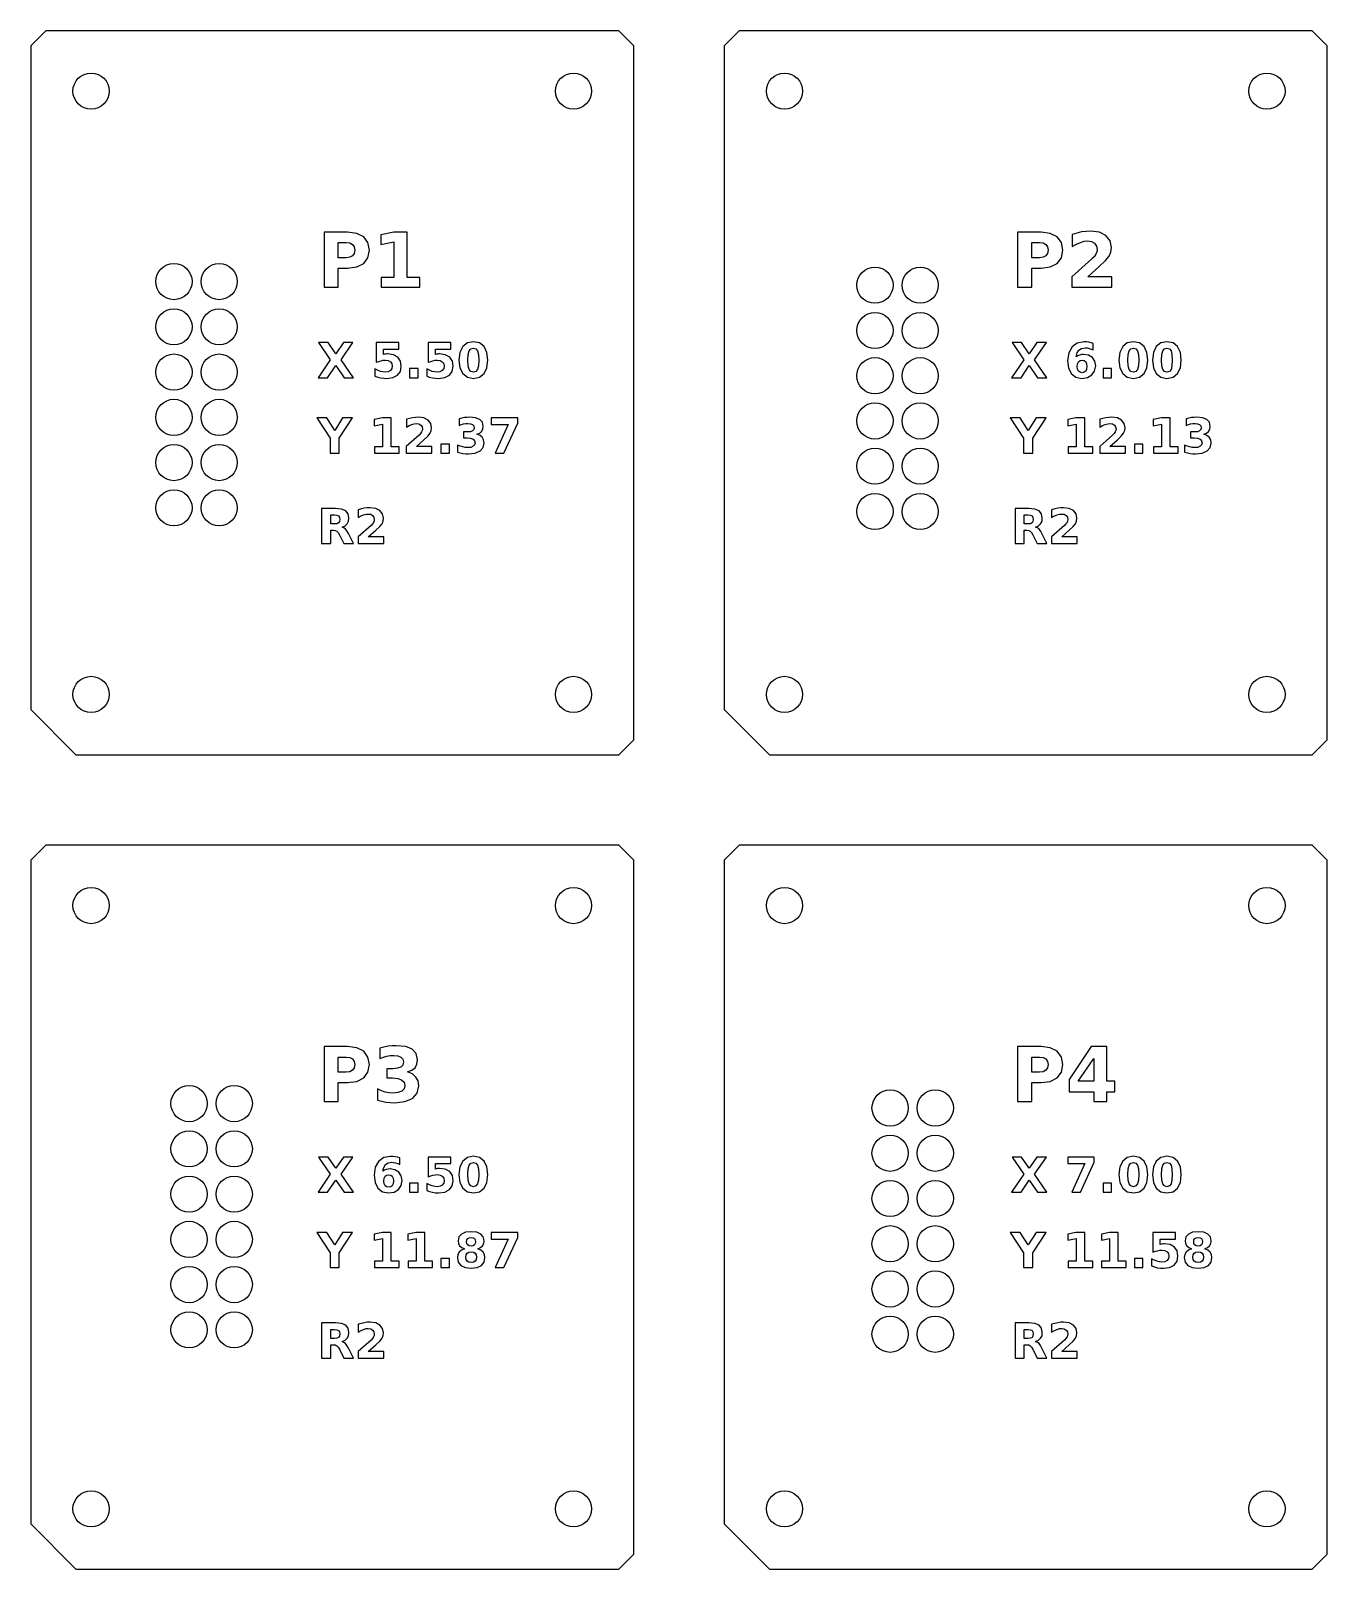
# Model space of a CAD drawing. Header units: millimetres. Extents: x -4 to 82, y -4 to 98.
import ezdxf

# ---------------------------------------------------------------- set-up
doc = ezdxf.new("R2010")
doc.units = ezdxf.units.MM
for name, color, linetype in [('CONTACT_HOLES', 3, 'Continuous'), ('MOUNT_HOLES', 1, 'Continuous'), ('OUTLINE', 7, 'Continuous'), ('RAISED_LABELS', 5, 'Continuous')]:
    doc.layers.add(name, color=color, linetype=linetype)

msp = doc.modelspace()

# ---------------------------------------------------------------- linework, layer by layer
at = {"layer": 'CONTACT_HOLES'}
for centre in [(5.5, 81.37), (8.5, 81.37), (52, 81.13), (55, 81.13), (5.5, 78.37), (8.5, 78.37), (52, 78.13), (55, 78.13), (5.5, 75.37), (8.5, 75.37), (52, 75.13), (55, 75.13), (5.5, 72.37), (8.5, 72.37), (52, 72.13), (55, 72.13), (5.5, 69.37), (8.5, 69.37), (52, 69.13), (55, 69.13), (5.5, 66.37), (8.5, 66.37), (52, 66.13), (55, 66.13), (6.5, 26.87), (9.5, 26.87), (53, 26.58), (56, 26.58), (6.5, 23.87), (9.5, 23.87), (53, 23.58), (56, 23.58), (6.5, 20.87), (9.5, 20.87), (53, 20.58), (56, 20.58), (6.5, 17.87), (9.5, 17.87), (53, 17.58), (56, 17.58), (6.5, 14.87), (9.5, 14.87), (53, 14.58), (56, 14.58), (6.5, 11.87), (9.5, 11.87), (53, 11.58), (56, 11.58)]:
    msp.add_circle(centre, 1.2, dxfattribs=at)
at = {"layer": 'MOUNT_HOLES'}
for centre in [(0, 94), (32, 94), (46, 94), (78, 94), (0, 54), (32, 54), (46, 54), (78, 54), (0, 40), (32, 40), (46, 40), (78, 40), (0, 0), (32, 0), (46, 0), (78, 0)]:
    msp.add_circle(centre, 1.2, dxfattribs=at)
at = {"layer": 'OUTLINE'}
for points in [[(-1, 50), (35, 50), (36, 51), (36, 97), (35, 98), (-3, 98), (-4, 97), (-4, 53)], [(45, 50), (81, 50), (82, 51), (82, 97), (81, 98), (43, 98), (42, 97), (42, 53)], [(-1, -4), (35, -4), (36, -3), (36, 43), (35, 44), (-3, 44), (-4, 43), (-4, -1)], [(45, -4), (81, -4), (82, -3), (82, 43), (81, 44), (43, 44), (42, 43), (42, -1)]]:
    msp.add_lwpolyline(points, close=True, dxfattribs=at)
at = {"layer": 'RAISED_LABELS'}
for points in [[(66.57, 83.91), (66.7, 83.73), (66.74, 83.5), (66.72, 83.34), (66.65, 83.18), (66.55, 83.02), (66.39, 82.87), (65.06, 81.69), (65.06, 81), (67.71, 81), (67.71, 81.69), (66.11, 81.69), (66.88, 82.37), (67.29, 82.76), (67.53, 83.06), (67.65, 83.33), (67.69, 83.62), (67.59, 84.08), (67.32, 84.42), (66.89, 84.64), (66.31, 84.71), (66, 84.7), (65.7, 84.66), (65.39, 84.59), (65.07, 84.5), (65.07, 83.7), (65.36, 83.86), (65.63, 83.97), (65.88, 84.05), (66.11, 84.07), (66.37, 84.03)], [(16.4, 81), (16.4, 82.26), (17.02, 82.26), (17.63, 82.34), (18.09, 82.57), (18.37, 82.95), (18.46, 83.46), (18.37, 83.96), (18.09, 84.34), (17.63, 84.57), (17.02, 84.65), (15.46, 84.65), (15.46, 81)], [(16.92, 83.96), (17.16, 83.93), (17.34, 83.83), (17.45, 83.67), (17.49, 83.46), (17.45, 83.24), (17.34, 83.08), (17.16, 82.98), (16.92, 82.95), (16.4, 82.95), (16.4, 83.96)], [(21.8, 81), (21.8, 81.65), (20.97, 81.65), (20.97, 84.65), (20.08, 84.65), (19.23, 84.47), (19.23, 83.83), (20.08, 84.01), (20.08, 81.65), (19.25, 81.65), (19.25, 81)], [(61.46, 84.65), (61.46, 81), (62.4, 81), (62.4, 82.26), (63.02, 82.26), (63.63, 82.34), (64.09, 82.57), (64.37, 82.95), (64.46, 83.46), (64.37, 83.96), (64.09, 84.34), (63.63, 84.57), (63.02, 84.65)], [(62.4, 82.95), (62.4, 83.96), (62.92, 83.96), (63.16, 83.93), (63.34, 83.83), (63.45, 83.67), (63.49, 83.46), (63.45, 83.24), (63.34, 83.08), (63.16, 82.98), (62.92, 82.95)], [(16.23, 76.58), (15.72, 77.33), (15.09, 77.33), (15.87, 76.19), (15.06, 75), (15.69, 75), (16.23, 75.8), (16.78, 75), (17.4, 75), (16.59, 76.19), (17.37, 77.33), (16.74, 77.33)], [(20.06, 76.52), (19.68, 76.57), (19.61, 76.57), (19.54, 76.56), (19.47, 76.55), (19.4, 76.53), (19.4, 76.89), (20.42, 76.89), (20.42, 77.33), (18.92, 77.33), (18.92, 76.02), (19.08, 76.08), (19.24, 76.12), (19.38, 76.15), (19.51, 76.16), (19.71, 76.13), (19.86, 76.05), (19.95, 75.93), (19.98, 75.76), (19.95, 75.6), (19.86, 75.47), (19.71, 75.39), (19.51, 75.36), (19.36, 75.38), (19.19, 75.42), (19.01, 75.49), (18.83, 75.58), (18.83, 75.11), (19.02, 75.04), (19.21, 74.99), (19.41, 74.96), (19.61, 74.95), (20.02, 75.01), (20.33, 75.17), (20.52, 75.42), (20.58, 75.76), (20.52, 76.1), (20.35, 76.36)], [(23.05, 76.57), (22.98, 76.56), (22.91, 76.55), (22.84, 76.53), (22.84, 76.89), (23.86, 76.89), (23.86, 77.33), (22.36, 77.33), (22.36, 76.02), (22.53, 76.08), (22.68, 76.12), (22.82, 76.15), (22.95, 76.16), (23.15, 76.13), (23.3, 76.05), (23.39, 75.93), (23.42, 75.76), (23.39, 75.6), (23.3, 75.47), (23.15, 75.39), (22.95, 75.36), (22.8, 75.38), (22.63, 75.42), (22.46, 75.49), (22.27, 75.58), (22.27, 75.11), (22.46, 75.04), (22.66, 74.99), (22.85, 74.96), (23.05, 74.95), (23.46, 75.01), (23.77, 75.17), (23.96, 75.42), (24.03, 75.76), (23.97, 76.1), (23.79, 76.36), (23.5, 76.52), (23.12, 76.57)], [(24.46, 75.65), (24.65, 75.27), (24.96, 75.03), (25.36, 74.95), (25.77, 75.03), (26.07, 75.27), (26.26, 75.65), (26.32, 76.16), (26.26, 76.68), (26.07, 77.06), (25.77, 77.3), (25.36, 77.38), (24.96, 77.3), (24.65, 77.06), (24.46, 76.68), (24.4, 76.16)], [(25.02, 76.54), (25.09, 76.78), (25.2, 76.92), (25.36, 76.96), (25.53, 76.92), (25.64, 76.78), (25.7, 76.54), (25.72, 76.17), (25.7, 75.79), (25.64, 75.55), (25.53, 75.41), (25.36, 75.36), (25.2, 75.41), (25.09, 75.55), (25.02, 75.79), (25, 76.17)], [(63.37, 77.33), (62.74, 77.33), (62.23, 76.58), (61.72, 77.33), (61.09, 77.33), (61.87, 76.19), (61.06, 75), (61.69, 75), (62.23, 75.8), (62.78, 75), (63.4, 75), (62.59, 76.19)], [(65.46, 76.45), (65.35, 76.39), (65.41, 76.64), (65.53, 76.83), (65.71, 76.94), (65.95, 76.98), (66.07, 76.97), (66.2, 76.94), (66.34, 76.9), (66.48, 76.84), (66.48, 77.27), (66.33, 77.32), (66.18, 77.35), (66.03, 77.37), (65.87, 77.37), (65.42, 77.29), (65.07, 77.04), (64.85, 76.65), (64.78, 76.13), (64.84, 75.63), (65.03, 75.26), (65.33, 75.03), (65.73, 74.95), (66.1, 75.01), (66.39, 75.18), (66.57, 75.44), (66.64, 75.78), (66.58, 76.09), (66.42, 76.33), (66.16, 76.49), (65.84, 76.54), (65.7, 76.53), (65.58, 76.5)], [(68.18, 76.16), (68.24, 75.65), (68.43, 75.27), (68.73, 75.03), (69.14, 74.95), (69.54, 75.03), (69.85, 75.27), (70.03, 75.65), (70.1, 76.16), (70.03, 76.68), (69.85, 77.06), (69.54, 77.3), (69.14, 77.38), (68.73, 77.3), (68.43, 77.06), (68.24, 76.68)], [(68.78, 76.17), (68.8, 76.54), (68.86, 76.78), (68.97, 76.92), (69.14, 76.96), (69.3, 76.92), (69.41, 76.78), (69.47, 76.54), (69.5, 76.17), (69.47, 75.79), (69.41, 75.55), (69.3, 75.41), (69.14, 75.36), (68.97, 75.41), (68.86, 75.55), (68.8, 75.79)], [(70.47, 75.65), (70.65, 75.27), (70.96, 75.03), (71.36, 74.95), (71.77, 75.03), (72.07, 75.27), (72.26, 75.65), (72.32, 76.16), (72.26, 76.68), (72.07, 77.06), (71.77, 77.3), (71.36, 77.38), (70.96, 77.3), (70.65, 77.06), (70.47, 76.68), (70.4, 76.16)], [(71.02, 76.54), (71.09, 76.78), (71.2, 76.92), (71.36, 76.96), (71.53, 76.92), (71.64, 76.78), (71.7, 76.54), (71.72, 76.17), (71.7, 75.79), (71.64, 75.55), (71.53, 75.41), (71.36, 75.36), (71.2, 75.41), (71.09, 75.55), (71.02, 75.79), (71, 76.17)], [(21.13, 75.6), (21.13, 75), (21.7, 75), (21.7, 75.6)], [(65.88, 75.36), (65.74, 75.33), (65.6, 75.36), (65.5, 75.44), (65.44, 75.56), (65.42, 75.74), (65.44, 75.92), (65.5, 76.05), (65.6, 76.13), (65.74, 76.15), (65.88, 76.13), (65.98, 76.05), (66.04, 75.92), (66.06, 75.74), (66.04, 75.56), (65.98, 75.44)], [(67.7, 75.6), (67.13, 75.6), (67.13, 75), (67.7, 75)], [(16.46, 70), (16.46, 70.98), (17.35, 72.33), (16.69, 72.33), (16.16, 71.5), (15.63, 72.33), (14.97, 72.33), (15.86, 70.98), (15.86, 70)], [(19.91, 72.33), (19.33, 72.33), (18.79, 72.22), (18.79, 71.81), (19.34, 71.92), (19.34, 70.42), (18.81, 70.42), (18.81, 70), (20.44, 70), (20.44, 70.42), (19.91, 70.42)], [(21.76, 71.19), (20.91, 70.44), (20.91, 70), (22.61, 70), (22.61, 70.44), (21.58, 70.44), (22.08, 70.88), (22.34, 71.13), (22.49, 71.32), (22.57, 71.49), (22.59, 71.68), (22.53, 71.97), (22.36, 72.19), (22.08, 72.33), (21.71, 72.38), (21.52, 72.37), (21.32, 72.34), (21.12, 72.3), (20.92, 72.24), (20.92, 71.72), (21.1, 71.83), (21.27, 71.9), (21.44, 71.95), (21.58, 71.96), (21.75, 71.94), (21.88, 71.86), (21.96, 71.75), (21.99, 71.6), (21.97, 71.5), (21.93, 71.4), (21.86, 71.3)], [(26.04, 70.87), (25.95, 71.05), (25.8, 71.17), (25.59, 71.26), (25.78, 71.33), (25.91, 71.44), (25.99, 71.59), (26.02, 71.78), (25.96, 72.04), (25.79, 72.23), (25.51, 72.34), (25.11, 72.38), (24.94, 72.37), (24.77, 72.35), (24.59, 72.32), (24.41, 72.28), (24.41, 71.83), (24.56, 71.89), (24.71, 71.93), (24.86, 71.96), (25, 71.96), (25.18, 71.95), (25.31, 71.89), (25.39, 71.8), (25.41, 71.68), (25.39, 71.56), (25.3, 71.47), (25.16, 71.41), (24.97, 71.4), (24.71, 71.4), (24.71, 71.01), (24.95, 71.01), (25.18, 70.99), (25.34, 70.93), (25.44, 70.82), (25.47, 70.68), (25.44, 70.55), (25.34, 70.45), (25.19, 70.38), (24.98, 70.36), (24.81, 70.37), (24.65, 70.41), (24.48, 70.46), (24.31, 70.53), (24.31, 70.07), (24.49, 70.02), (24.67, 69.98), (24.85, 69.96), (25.03, 69.95), (25.48, 70), (25.81, 70.14), (26.01, 70.36), (26.07, 70.66)], [(28.3, 71.99), (28.3, 72.33), (26.54, 72.33), (26.54, 71.89), (27.66, 71.89), (26.8, 70), (27.39, 70)], [(62.46, 70), (62.46, 70.98), (63.35, 72.33), (62.69, 72.33), (62.16, 71.5), (61.63, 72.33), (60.97, 72.33), (61.86, 70.98), (61.86, 70)], [(65.91, 72.33), (65.33, 72.33), (64.79, 72.22), (64.79, 71.81), (65.34, 71.92), (65.34, 70.42), (64.81, 70.42), (64.81, 70), (66.44, 70), (66.44, 70.42), (65.91, 70.42)], [(67.76, 71.19), (66.91, 70.44), (66.91, 70), (68.61, 70), (68.61, 70.44), (67.58, 70.44), (68.08, 70.88), (68.34, 71.13), (68.49, 71.32), (68.57, 71.49), (68.59, 71.68), (68.53, 71.97), (68.36, 72.19), (68.08, 72.33), (67.71, 72.38), (67.52, 72.37), (67.32, 72.34), (67.12, 72.3), (66.92, 72.24), (66.92, 71.72), (67.1, 71.83), (67.27, 71.9), (67.44, 71.95), (67.58, 71.96), (67.75, 71.94), (67.88, 71.86), (67.96, 71.75), (67.99, 71.6), (67.97, 71.5), (67.93, 71.4), (67.86, 71.3)], [(70.46, 71.81), (71.01, 71.92), (71.01, 70.42), (70.47, 70.42), (70.47, 70), (72.11, 70), (72.11, 70.42), (71.57, 70.42), (71.57, 72.33), (71, 72.33), (70.46, 72.22)], [(74.17, 71.05), (74.02, 71.17), (73.82, 71.26), (74, 71.33), (74.13, 71.44), (74.22, 71.59), (74.24, 71.78), (74.19, 72.04), (74.02, 72.23), (73.73, 72.34), (73.34, 72.38), (73.17, 72.37), (72.99, 72.35), (72.82, 72.32), (72.64, 72.28), (72.64, 71.83), (72.79, 71.89), (72.94, 71.93), (73.08, 71.96), (73.23, 71.96), (73.4, 71.95), (73.53, 71.89), (73.61, 71.8), (73.64, 71.68), (73.61, 71.56), (73.53, 71.47), (73.39, 71.41), (73.19, 71.4), (72.94, 71.4), (72.94, 71.01), (73.18, 71.01), (73.4, 70.99), (73.57, 70.93), (73.66, 70.82), (73.7, 70.68), (73.66, 70.55), (73.57, 70.45), (73.41, 70.38), (73.2, 70.36), (73.04, 70.37), (72.88, 70.41), (72.71, 70.46), (72.54, 70.53), (72.54, 70.07), (72.72, 70.02), (72.9, 69.98), (73.08, 69.96), (73.26, 69.95), (73.71, 70), (74.03, 70.14), (74.23, 70.36), (74.3, 70.66), (74.27, 70.87)], [(23.21, 70.6), (23.21, 70), (23.77, 70), (23.77, 70.6)], [(69.21, 70.6), (69.21, 70), (69.77, 70), (69.77, 70.6)], [(15.29, 64), (15.9, 64), (15.9, 64.88), (16.07, 64.88), (16.2, 64.87), (16.3, 64.82), (16.39, 64.73), (16.48, 64.58), (16.76, 64), (17.4, 64), (17.07, 64.66), (16.97, 64.84), (16.88, 64.96), (16.77, 65.04), (16.65, 65.09), (16.85, 65.18), (16.99, 65.31), (17.08, 65.48), (17.1, 65.69), (17.05, 65.98), (16.89, 66.18), (16.61, 66.29), (16.21, 66.33), (15.29, 66.33)], [(19.41, 64.44), (18.39, 64.44), (18.88, 64.88), (19.15, 65.13), (19.3, 65.32), (19.37, 65.49), (19.4, 65.68), (19.34, 65.97), (19.16, 66.19), (18.89, 66.33), (18.51, 66.38), (18.32, 66.37), (18.12, 66.34), (17.93, 66.3), (17.72, 66.24), (17.72, 65.72), (17.91, 65.83), (18.08, 65.9), (18.24, 65.95), (18.39, 65.96), (18.55, 65.94), (18.68, 65.86), (18.76, 65.75), (18.79, 65.6), (18.78, 65.5), (18.74, 65.4), (18.67, 65.3), (18.57, 65.19), (17.72, 64.44), (17.72, 64), (19.41, 64)], [(61.29, 64), (61.9, 64), (61.9, 64.88), (62.07, 64.88), (62.2, 64.87), (62.3, 64.82), (62.39, 64.73), (62.48, 64.58), (62.76, 64), (63.4, 64), (63.07, 64.66), (62.97, 64.84), (62.88, 64.96), (62.77, 65.04), (62.65, 65.09), (62.85, 65.18), (62.99, 65.31), (63.08, 65.48), (63.1, 65.69), (63.05, 65.98), (62.89, 66.18), (62.61, 66.29), (62.21, 66.33), (61.29, 66.33)], [(65.41, 64.44), (64.39, 64.44), (64.88, 64.88), (65.15, 65.13), (65.3, 65.32), (65.37, 65.49), (65.4, 65.68), (65.34, 65.97), (65.16, 66.19), (64.89, 66.33), (64.51, 66.38), (64.32, 66.37), (64.12, 66.34), (63.93, 66.3), (63.72, 66.24), (63.72, 65.72), (63.91, 65.83), (64.08, 65.9), (64.24, 65.95), (64.39, 65.96), (64.55, 65.94), (64.68, 65.86), (64.76, 65.75), (64.79, 65.6), (64.78, 65.5), (64.74, 65.4), (64.67, 65.3), (64.57, 65.19), (63.72, 64.44), (63.72, 64), (65.41, 64)], [(16.42, 65.37), (16.31, 65.32), (16.15, 65.3), (15.9, 65.3), (15.9, 65.9), (16.15, 65.9), (16.31, 65.88), (16.42, 65.83), (16.48, 65.74), (16.5, 65.6), (16.48, 65.46)], [(62.42, 65.37), (62.31, 65.32), (62.15, 65.3), (61.9, 65.3), (61.9, 65.9), (62.15, 65.9), (62.31, 65.88), (62.42, 65.83), (62.48, 65.74), (62.5, 65.6), (62.48, 65.46)], [(17.02, 30.65), (15.46, 30.65), (15.46, 27), (16.4, 27), (16.4, 28.26), (17.02, 28.26), (17.63, 28.34), (18.09, 28.57), (18.37, 28.95), (18.46, 29.46), (18.37, 29.96), (18.09, 30.34), (17.63, 30.57)], [(19, 27.11), (19.28, 27.03), (19.56, 26.97), (19.84, 26.94), (20.12, 26.93), (20.82, 27), (21.33, 27.21), (21.64, 27.56), (21.75, 28.04), (21.7, 28.37), (21.55, 28.63), (21.32, 28.84), (20.99, 28.97), (21.28, 29.08), (21.49, 29.25), (21.62, 29.49), (21.66, 29.78), (21.57, 30.19), (21.31, 30.48), (20.87, 30.65), (20.24, 30.71), (19.98, 30.7), (19.71, 30.67), (19.43, 30.62), (19.16, 30.55), (19.16, 29.87), (19.39, 29.95), (19.62, 30.02), (19.85, 30.06), (20.08, 30.07), (20.35, 30.04), (20.55, 29.95), (20.68, 29.82), (20.72, 29.63), (20.68, 29.43), (20.55, 29.29), (20.33, 29.21), (20.02, 29.18), (19.62, 29.18), (19.62, 28.57), (20, 28.57), (20.35, 28.54), (20.6, 28.45), (20.76, 28.29), (20.81, 28.07), (20.76, 27.86), (20.61, 27.7), (20.36, 27.6), (20.03, 27.57), (19.78, 27.59), (19.52, 27.64), (19.26, 27.72), (19, 27.84)], [(63.63, 30.57), (63.02, 30.65), (61.46, 30.65), (61.46, 27), (62.4, 27), (62.4, 28.26), (63.02, 28.26), (63.63, 28.34), (64.09, 28.57), (64.37, 28.95), (64.46, 29.46), (64.37, 29.96), (64.09, 30.34)], [(67.39, 28.35), (67.39, 30.65), (66.35, 30.65), (64.89, 28.47), (64.89, 27.66), (66.51, 27.66), (66.51, 27), (67.39, 27), (67.39, 27.66), (67.91, 27.66), (67.91, 28.35)], [(16.92, 28.95), (16.4, 28.95), (16.4, 29.96), (16.92, 29.96), (17.16, 29.93), (17.34, 29.83), (17.45, 29.67), (17.49, 29.46), (17.45, 29.24), (17.34, 29.08), (17.16, 28.98)], [(63.16, 28.98), (62.92, 28.95), (62.4, 28.95), (62.4, 29.96), (62.92, 29.96), (63.16, 29.93), (63.34, 29.83), (63.45, 29.67), (63.49, 29.46), (63.45, 29.24), (63.34, 29.08)], [(65.48, 28.35), (66.51, 29.87), (66.51, 28.35)], [(16.59, 22.19), (17.37, 23.33), (16.74, 23.33), (16.23, 22.58), (15.72, 23.33), (15.09, 23.33), (15.87, 22.19), (15.06, 21), (15.69, 21), (16.23, 21.8), (16.78, 21), (17.4, 21)], [(19.58, 22.5), (19.46, 22.45), (19.35, 22.39), (19.41, 22.64), (19.53, 22.83), (19.71, 22.94), (19.95, 22.98), (20.07, 22.97), (20.2, 22.94), (20.34, 22.9), (20.48, 22.84), (20.48, 23.27), (20.33, 23.32), (20.18, 23.35), (20.03, 23.37), (19.87, 23.37), (19.42, 23.29), (19.07, 23.04), (18.85, 22.65), (18.78, 22.13), (18.84, 21.63), (19.03, 21.26), (19.33, 21.03), (19.73, 20.95), (20.1, 21.01), (20.39, 21.18), (20.57, 21.44), (20.64, 21.78), (20.58, 22.09), (20.42, 22.33), (20.16, 22.49), (19.84, 22.54), (19.7, 22.53)], [(23.5, 22.52), (23.12, 22.57), (23.05, 22.57), (22.98, 22.56), (22.91, 22.55), (22.84, 22.53), (22.84, 22.89), (23.86, 22.89), (23.86, 23.33), (22.36, 23.33), (22.36, 22.02), (22.53, 22.08), (22.68, 22.12), (22.82, 22.15), (22.95, 22.16), (23.15, 22.13), (23.3, 22.05), (23.39, 21.93), (23.42, 21.76), (23.39, 21.6), (23.3, 21.47), (23.15, 21.39), (22.95, 21.36), (22.8, 21.38), (22.63, 21.42), (22.46, 21.49), (22.27, 21.58), (22.27, 21.11), (22.46, 21.04), (22.66, 20.99), (22.85, 20.96), (23.05, 20.95), (23.46, 21.01), (23.77, 21.17), (23.96, 21.42), (24.03, 21.76), (23.97, 22.1), (23.79, 22.36)], [(24.46, 22.68), (24.4, 22.16), (24.46, 21.65), (24.65, 21.27), (24.96, 21.03), (25.36, 20.95), (25.77, 21.03), (26.07, 21.27), (26.26, 21.65), (26.32, 22.16), (26.26, 22.68), (26.07, 23.06), (25.77, 23.3), (25.36, 23.38), (24.96, 23.3), (24.65, 23.06)], [(25.02, 21.79), (25, 22.17), (25.02, 22.54), (25.09, 22.79), (25.2, 22.92), (25.36, 22.96), (25.53, 22.92), (25.64, 22.79), (25.7, 22.54), (25.72, 22.17), (25.7, 21.79), (25.64, 21.55), (25.53, 21.41), (25.36, 21.36), (25.2, 21.41), (25.09, 21.55)], [(62.59, 22.19), (63.37, 23.33), (62.74, 23.33), (62.23, 22.58), (61.72, 23.33), (61.09, 23.33), (61.87, 22.19), (61.06, 21), (61.69, 21), (62.23, 21.8), (62.78, 21), (63.4, 21)], [(65.92, 22.89), (65.06, 21), (65.64, 21), (66.55, 22.99), (66.55, 23.33), (64.8, 23.33), (64.8, 22.89)], [(68.43, 23.06), (68.24, 22.68), (68.18, 22.16), (68.24, 21.65), (68.43, 21.27), (68.73, 21.03), (69.14, 20.95), (69.54, 21.03), (69.85, 21.27), (70.03, 21.65), (70.1, 22.16), (70.03, 22.68), (69.85, 23.06), (69.54, 23.3), (69.14, 23.38), (68.73, 23.3)], [(68.86, 21.55), (68.8, 21.79), (68.78, 22.17), (68.8, 22.54), (68.86, 22.79), (68.97, 22.92), (69.14, 22.96), (69.3, 22.92), (69.41, 22.79), (69.47, 22.54), (69.5, 22.17), (69.47, 21.79), (69.41, 21.55), (69.3, 21.41), (69.14, 21.36), (68.97, 21.41)], [(70.47, 22.68), (70.4, 22.16), (70.47, 21.65), (70.65, 21.27), (70.96, 21.03), (71.36, 20.95), (71.77, 21.03), (72.07, 21.27), (72.26, 21.65), (72.32, 22.16), (72.26, 22.68), (72.07, 23.06), (71.77, 23.3), (71.36, 23.38), (70.96, 23.3), (70.65, 23.06)], [(71.02, 21.79), (71, 22.17), (71.02, 22.54), (71.09, 22.79), (71.2, 22.92), (71.36, 22.96), (71.53, 22.92), (71.64, 22.79), (71.7, 22.54), (71.72, 22.17), (71.7, 21.79), (71.64, 21.55), (71.53, 21.41), (71.36, 21.36), (71.2, 21.41), (71.09, 21.55)], [(19.98, 21.43), (19.88, 21.36), (19.74, 21.33), (19.6, 21.36), (19.5, 21.43), (19.44, 21.56), (19.42, 21.74), (19.44, 21.92), (19.5, 22.05), (19.6, 22.13), (19.74, 22.15), (19.88, 22.13), (19.98, 22.05), (20.04, 21.92), (20.06, 21.74), (20.04, 21.56)], [(21.7, 21), (21.7, 21.6), (21.13, 21.6), (21.13, 21)], [(67.13, 21), (67.7, 21), (67.7, 21.6), (67.13, 21.6)], [(24.35, 17.77), (24.37, 17.59), (24.45, 17.44), (24.59, 17.32), (24.77, 17.24), (24.57, 17.16), (24.42, 17.03), (24.33, 16.86), (24.3, 16.66), (24.35, 16.35), (24.53, 16.13), (24.81, 16), (25.21, 15.95), (25.61, 16), (25.9, 16.13), (26.07, 16.35), (26.13, 16.66), (26.1, 16.86), (26.01, 17.03), (25.86, 17.16), (25.65, 17.24), (25.83, 17.32), (25.97, 17.44), (26.05, 17.59), (26.08, 17.77), (26.02, 18.03), (25.86, 18.22), (25.59, 18.34), (25.21, 18.38), (24.84, 18.34), (24.57, 18.22), (24.4, 18.03)], [(72.57, 17.77), (72.6, 17.59), (72.68, 17.44), (72.81, 17.32), (73, 17.24), (72.79, 17.16), (72.64, 17.03), (72.55, 16.86), (72.52, 16.66), (72.58, 16.35), (72.75, 16.13), (73.04, 16), (73.44, 15.95), (73.84, 16), (74.12, 16.13), (74.3, 16.35), (74.35, 16.66), (74.32, 16.86), (74.23, 17.03), (74.08, 17.16), (73.87, 17.24), (74.06, 17.32), (74.2, 17.44), (74.28, 17.59), (74.3, 17.77), (74.25, 18.03), (74.08, 18.22), (73.81, 18.34), (73.44, 18.38), (73.06, 18.34), (72.79, 18.22), (72.63, 18.03)], [(15.86, 16.98), (15.86, 16), (16.46, 16), (16.46, 16.98), (17.35, 18.33), (16.69, 18.33), (16.16, 17.5), (15.63, 18.33), (14.97, 18.33)], [(20.44, 16.42), (19.91, 16.42), (19.91, 18.33), (19.33, 18.33), (18.79, 18.22), (18.79, 17.81), (19.34, 17.92), (19.34, 16.42), (18.81, 16.42), (18.81, 16), (20.44, 16)], [(22.13, 16.42), (22.13, 18.33), (21.56, 18.33), (21.02, 18.22), (21.02, 17.81), (21.56, 17.92), (21.56, 16.42), (21.03, 16.42), (21.03, 16), (22.66, 16), (22.66, 16.42)], [(25.09, 17.44), (24.99, 17.5), (24.93, 17.59), (24.91, 17.71), (24.93, 17.83), (24.99, 17.92), (25.09, 17.98), (25.21, 18), (25.34, 17.98), (25.43, 17.92), (25.49, 17.83), (25.51, 17.71), (25.49, 17.59), (25.43, 17.5), (25.34, 17.44), (25.21, 17.42)], [(28.3, 17.99), (28.3, 18.33), (26.54, 18.33), (26.54, 17.89), (27.66, 17.89), (26.8, 16), (27.39, 16)], [(61.86, 16.98), (61.86, 16), (62.46, 16), (62.46, 16.98), (63.35, 18.33), (62.69, 18.33), (62.16, 17.5), (61.63, 18.33), (60.97, 18.33)], [(66.44, 16.42), (65.91, 16.42), (65.91, 18.33), (65.33, 18.33), (64.79, 18.22), (64.79, 17.81), (65.34, 17.92), (65.34, 16.42), (64.81, 16.42), (64.81, 16), (66.44, 16)], [(68.13, 16.42), (68.13, 18.33), (67.56, 18.33), (67.02, 18.22), (67.02, 17.81), (67.56, 17.92), (67.56, 16.42), (67.03, 16.42), (67.03, 16), (68.66, 16), (68.66, 16.42)], [(70.99, 17.55), (70.92, 17.53), (70.92, 17.89), (71.93, 17.89), (71.93, 18.33), (70.44, 18.33), (70.44, 17.02), (70.6, 17.08), (70.75, 17.12), (70.9, 17.15), (71.03, 17.16), (71.23, 17.13), (71.38, 17.05), (71.47, 16.93), (71.5, 16.76), (71.47, 16.6), (71.38, 16.47), (71.23, 16.39), (71.03, 16.36), (70.87, 16.38), (70.71, 16.42), (70.53, 16.49), (70.35, 16.58), (70.35, 16.11), (70.54, 16.04), (70.73, 15.99), (70.93, 15.96), (71.13, 15.95), (71.54, 16.01), (71.84, 16.17), (72.04, 16.42), (72.1, 16.76), (72.04, 17.1), (71.87, 17.36), (71.58, 17.52), (71.2, 17.57), (71.13, 17.57), (71.06, 17.56)], [(73.31, 17.44), (73.22, 17.5), (73.16, 17.59), (73.14, 17.71), (73.16, 17.83), (73.22, 17.92), (73.31, 17.98), (73.44, 18), (73.56, 17.98), (73.66, 17.92), (73.71, 17.83), (73.73, 17.71), (73.71, 17.59), (73.66, 17.5), (73.56, 17.44), (73.44, 17.42)], [(23.77, 16), (23.77, 16.6), (23.21, 16.6), (23.21, 16)], [(24.89, 16.84), (24.95, 16.95), (25.06, 17.02), (25.21, 17.04), (25.36, 17.02), (25.47, 16.95), (25.54, 16.84), (25.56, 16.69), (25.54, 16.54), (25.47, 16.42), (25.36, 16.36), (25.21, 16.33), (25.06, 16.36), (24.95, 16.42), (24.89, 16.54), (24.86, 16.69)], [(69.77, 16), (69.77, 16.6), (69.21, 16.6), (69.21, 16)], [(73.09, 16.69), (73.11, 16.84), (73.18, 16.95), (73.29, 17.02), (73.44, 17.04), (73.59, 17.02), (73.7, 16.95), (73.76, 16.84), (73.79, 16.69), (73.76, 16.54), (73.7, 16.42), (73.59, 16.36), (73.44, 16.33), (73.29, 16.36), (73.18, 16.42), (73.11, 16.54)], [(15.29, 10), (15.9, 10), (15.9, 10.88), (16.07, 10.88), (16.2, 10.87), (16.3, 10.82), (16.39, 10.73), (16.48, 10.58), (16.76, 10), (17.4, 10), (17.07, 10.66), (16.97, 10.84), (16.88, 10.96), (16.77, 11.04), (16.65, 11.09), (16.85, 11.18), (16.99, 11.31), (17.08, 11.48), (17.1, 11.69), (17.05, 11.98), (16.89, 12.18), (16.61, 12.29), (16.21, 12.33), (15.29, 12.33)], [(19.41, 10.44), (18.39, 10.44), (18.88, 10.88), (19.15, 11.13), (19.3, 11.32), (19.37, 11.49), (19.4, 11.68), (19.34, 11.97), (19.16, 12.19), (18.89, 12.33), (18.51, 12.38), (18.32, 12.37), (18.12, 12.34), (17.93, 12.3), (17.72, 12.24), (17.72, 11.72), (17.91, 11.83), (18.08, 11.9), (18.24, 11.95), (18.39, 11.96), (18.55, 11.94), (18.68, 11.86), (18.76, 11.75), (18.79, 11.6), (18.78, 11.5), (18.74, 11.4), (18.67, 11.3), (18.57, 11.19), (17.72, 10.44), (17.72, 10), (19.41, 10)], [(61.29, 10), (61.9, 10), (61.9, 10.88), (62.07, 10.88), (62.2, 10.87), (62.3, 10.82), (62.39, 10.73), (62.48, 10.58), (62.76, 10), (63.4, 10), (63.07, 10.66), (62.97, 10.84), (62.88, 10.96), (62.77, 11.04), (62.65, 11.09), (62.85, 11.18), (62.99, 11.31), (63.08, 11.48), (63.1, 11.69), (63.05, 11.98), (62.89, 12.18), (62.61, 12.29), (62.21, 12.33), (61.29, 12.33)], [(65.41, 10.44), (64.39, 10.44), (64.88, 10.88), (65.15, 11.13), (65.3, 11.32), (65.37, 11.49), (65.4, 11.68), (65.34, 11.97), (65.16, 12.19), (64.89, 12.33), (64.51, 12.38), (64.32, 12.37), (64.12, 12.34), (63.93, 12.3), (63.72, 12.24), (63.72, 11.72), (63.91, 11.83), (64.08, 11.9), (64.24, 11.95), (64.39, 11.96), (64.55, 11.94), (64.68, 11.86), (64.76, 11.75), (64.79, 11.6), (64.78, 11.5), (64.74, 11.4), (64.67, 11.3), (64.57, 11.19), (63.72, 10.44), (63.72, 10), (65.41, 10)], [(16.42, 11.37), (16.31, 11.32), (16.15, 11.3), (15.9, 11.3), (15.9, 11.9), (16.15, 11.9), (16.31, 11.88), (16.42, 11.83), (16.48, 11.74), (16.5, 11.6), (16.48, 11.46)], [(62.42, 11.37), (62.31, 11.32), (62.15, 11.3), (61.9, 11.3), (61.9, 11.9), (62.15, 11.9), (62.31, 11.88), (62.42, 11.83), (62.48, 11.74), (62.5, 11.6), (62.48, 11.46)]]:
    msp.add_lwpolyline(points, close=True, dxfattribs=at)

doc.saveas('drawing.dxf')
